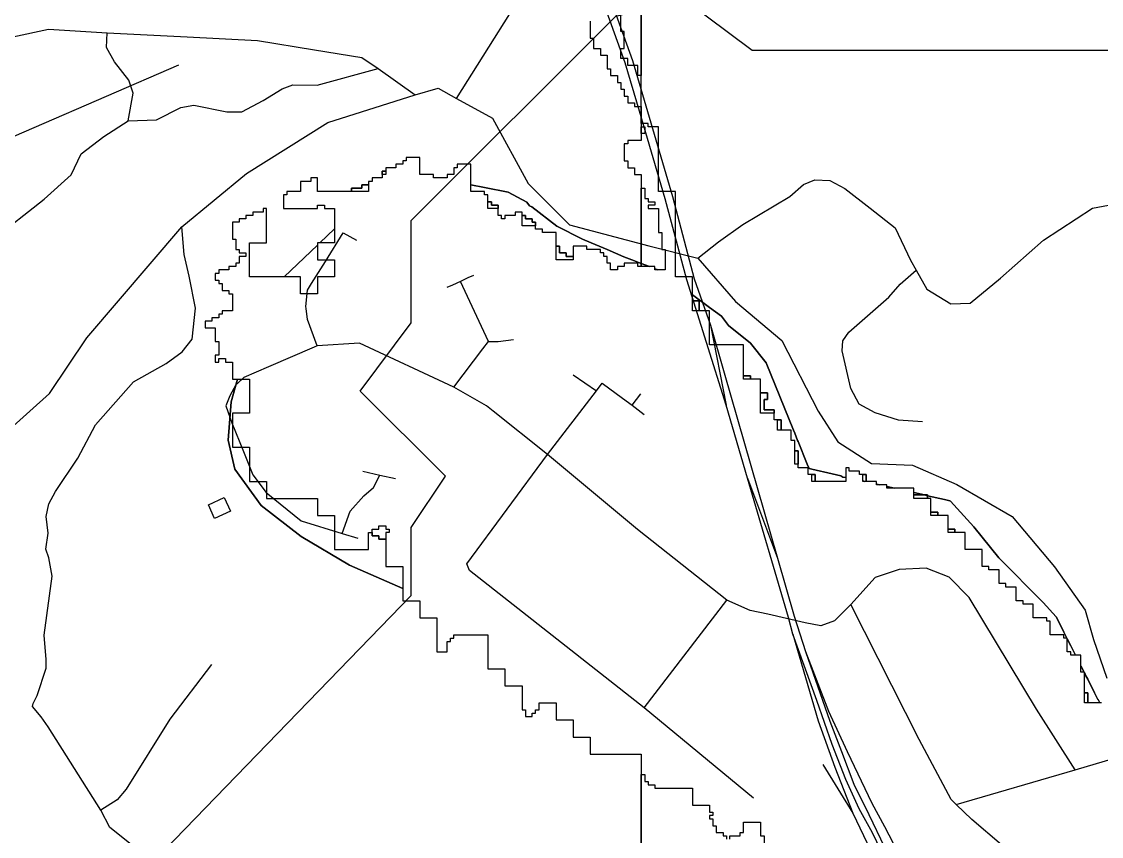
# Model space of a CAD drawing. Header units: metres. Extents: x 553506 to 563855, y 142925 to 150243.
# Drawn here: x 557636 to 558270, y 146244 to 146722 of the extents above; entities that cross this region are included whole.
import ezdxf

# ---------------------------------------------------------------- set-up
doc = ezdxf.new("R2010")
doc.units = ezdxf.units.M
for name, color, linetype in [('C-BUILDINGS', 8, 'Continuous'), ('C-FLOOD_ZONE_3', 150, 'Continuous'), ('C-POWER_LINES', 6, 'Continuous'), ('C-RAILWAYS', 250, 'Continuous'), ('C-ROADS', 33, 'Continuous'), ('C-WATERWAYS', 5, 'Continuous'), ('E-132KV-UGC-ALT', 8, 'Continuous')]:
    doc.layers.add(name, color=color, linetype=linetype)

msp = doc.modelspace()

# ---------------------------------------------------------------- linework, layer by layer
at = {"layer": 'C-BUILDINGS'}
msp.add_lwpolyline([(557745.9591, 146438.3124), (557755.3004, 146442.4612), (557758.8895, 146434.4356), (557749.5486, 146430.2757), (557745.9591, 146438.3124)], close=True, dxfattribs=at)
at = {"layer": 'C-FLOOD_ZONE_3'}
for points in [[(558000, 146768.3633), (558000, 146702), (558000, 146690), (557998, 146690), (557998, 146696), (557992, 146696), (557992, 146700), (557988, 146700), (557988, 146706), (557990, 146706), (557990, 146716), (557988, 146716), (557988, 146732)], [(558270, 146322), (558269.0236, 146322), (558268.0099, 146324), (558268, 146324.0195), (558265.9824, 146328), (558262, 146335.8569), (558260.9137, 146338), (558260, 146339.8027), (558260, 146340), (558259.9, 146340), (558258, 146343.7485), (558258, 146346), (558258, 146350), (558254.8313, 146350), (558253.8176, 146352), (558252, 146355.5859), (558250, 146359.5317), (558250, 146360), (558249.7626, 146360), (558248.7489, 146362), (558248, 146363.4775), (558246.7214, 146366), (558243.4157, 146372.5218), (558235.7891, 146380.8739), (558209.79, 146407.22), (558195.1431, 146425.3864), (558181.3697, 146440.4701), (558181.1443, 146440.5628), (558178, 146441.2825), (558168, 146443.5715), (558168, 146444), (558166.128, 146444), (558160, 146445.4027), (558160, 146448), (558158, 146448), (558148.6528, 146448), (558144, 146449.065), (558144, 146450), (558139.9152, 146450), (558138, 146450.4384), (558138, 146452), (558132, 146452), (558132, 146456), (558130, 146456), (558128, 146456), (558128, 146458), (558122, 146458), (558122, 146460), (558120, 146460), (558120, 146454.318), (558118.28, 146454.44), (558117.0679, 146455.2297), (558112, 146456.3897), (558100, 146459.1364), (558098.4265, 146459.4966), (558097.4133, 146462), (558092, 146475.3752), (558092, 146475.3752), (558091.7471, 146476), (558090, 146480.3167), (558089.3187, 146482), (558073.3285, 146521.5086), (558064.1241, 146533.0624), (558051.15, 146543.44), (558047.1133, 146548.8212), (558040, 146554.0462), (558030, 146561.3917), (558030, 146572), (558020, 146572), (558020, 146616), (558020, 146622), (558010, 146622), (558010, 146646), (558010, 146660), (558004, 146660), (558004, 146662), (558000, 146662), (558000, 146672), (558000, 146681.434), (558000, 146690), (558000, 146702), (558000, 146768.3633)], [(557970, 146722), (557970, 146714), (557970, 146712), (557972, 146712), (557972, 146706), (557976, 146706), (557976, 146702), (557980, 146702), (557980, 146698), (557980, 146694), (557982, 146694), (557982, 146690), (557986, 146690), (557986, 146686), (557988, 146686), (557988, 146682), (557990, 146682), (557990, 146680), (557990, 146678), (557992, 146678), (557992, 146674), (557996, 146674), (557996, 146672), (558000, 146672), (558000, 146666), (558000, 146662), (558000, 146660), (558000, 146656), (558000, 146652), (557992, 146652), (557992, 146650), (557990, 146650), (557990, 146648), (557990, 146644), (557990, 146640), (557992, 146640), (557992, 146636), (557996, 146636), (557996, 146632), (558000, 146632), (558000, 146629.5512), (558000, 146628), (558000, 146624), (558000, 146612), (558000, 146610), (558000, 146608), (558000, 146606.6033), (558000, 146587.6704), (558000, 146582), (558000, 146581.8735), (558000, 146581.2018), (558000, 146579.8317), (557994.3743, 146582), (557989.73, 146583.79), (557980, 146587.9456), (557970.5072, 146592), (557965.52, 146594.13), (557950.48, 146601.65), (557935.6668, 146612.9864), (557934.4, 146613.69), (557932.869, 146615.8115), (557921.79, 146621.72), (557908, 146624.3917), (557900, 146625.9416), (557900, 146634), (557900, 146638), (557892, 146638), (557892, 146636), (557890, 146636), (557890, 146634), (557890, 146632), (557886, 146632), (557886, 146630), (557878, 146630), (557878, 146632), (557870, 146632), (557870, 146642), (557862, 146642), (557862, 146640), (557860, 146640), (557860, 146638), (557856, 146638), (557856, 146636), (557852, 146636), (557850, 146636), (557850, 146634), (557848, 146634), (557848, 146632), (557848, 146630), (557842, 146630), (557842, 146628), (557840, 146628), (557840, 146626), (557836, 146626), (557836, 146624), (557830, 146624), (557830, 146622), (557810, 146622), (557810, 146630), (557806, 146630), (557806, 146628), (557800, 146628), (557800, 146626), (557800, 146622), (557792, 146622), (557792, 146620), (557790, 146620), (557790, 146612), (557810, 146612), (557810, 146614), (557814, 146614), (557814, 146612), (557820, 146612), (557820, 146610), (557820, 146600.1987), (557811.4196, 146592), (557810, 146592), (557810, 146590.6436), (557790.4884, 146572), (557770, 146572), (557770, 146592), (557780, 146592), (557780, 146612), (557778, 146612), (557778, 146610), (557772, 146610), (557772, 146608), (557768, 146608), (557768, 146606), (557764, 146606), (557764, 146604), (557760, 146604), (557760, 146600), (557760, 146598), (557760, 146594), (557762, 146594), (557762, 146588), (557764, 146588), (557764, 146586), (557768, 146586), (557768, 146584), (557764, 146584), (557764, 146580), (557762, 146580), (557762, 146578), (557758, 146578), (557758, 146576), (557752, 146576), (557752, 146574), (557750, 146574), (557750, 146570), (557752, 146570), (557752, 146568), (557754, 146568), (557754, 146564), (557758, 146564), (557758, 146562), (557760, 146562), (557760, 146558), (557760, 146554), (557760, 146552), (557754, 146552), (557754, 146550), (557752, 146550), (557752, 146548), (557748, 146548), (557748, 146546), (557744, 146546), (557744, 146542), (557750, 146542), (557750, 146538), (557750, 146534), (557752, 146534), (557752, 146526), (557750, 146526), (557750, 146524), (557750, 146522), (557752, 146522), (557752, 146524), (557756, 146524), (557756, 146522), (557760, 146522), (557760, 146512), (557763.093, 146512), (557759.23, 146498.62), (557757.56, 146476.08), (557761.44, 146459.06), (557776.99, 146437.8), (557800.38, 146419.57), (557828.83, 146402.85), (557860, 146389.2028), (557860, 146382), (557870, 146382), (557870, 146372), (557880, 146372), (557880, 146352), (557886, 146352), (557886, 146358), (557888, 146358), (557888, 146360), (557890, 146360), (557890, 146362), (557910, 146362), (557910, 146342), (557920, 146342), (557920, 146332), (557930, 146332), (557930, 146320), (557930, 146318), (557932, 146318), (557932, 146314), (557936, 146314), (557936, 146316), (557938, 146316), (557938, 146318), (557940, 146318), (557940, 146322), (557950, 146322), (557950, 146312), (557960, 146312), (557960, 146302), (557970, 146302), (557970, 146292), (558000, 146292), (558000, 146278), (558000, 146272), (558000, 146265.3541), (558000, 146228.5837)], [(558000, 146228.5837), (558000, 146265.3541), (558000, 146272), (558000, 146278), (558000, 146280), (558002, 146280), (558002, 146276), (558004, 146276), (558004, 146274), (558008, 146274), (558008, 146272), (558030, 146272), (558030, 146262), (558040, 146262), (558040, 146258), (558042, 146258), (558042, 146256), (558040, 146256), (558040, 146254), (558042, 146254), (558042, 146250), (558044, 146250), (558044, 146246), (558048, 146246), (558048, 146244), (558050, 146244), (558050, 146242)], [(558052, 146242), (558052, 146244), (558058, 146244), (558058, 146246), (558060, 146246), (558060, 146248), (558060, 146252), (558070, 146252), (558070, 146248), (558070, 146244), (558072, 146244), (558072, 146238)]]:
    msp.add_lwpolyline(points, dxfattribs=at)
for points in [[(558002, 146660), (558002, 146656), (558000, 146656), (558000, 146660), (558002, 146660)], [(557850, 146632), (557848, 146632), (557848, 146634), (557850, 146634), (557850, 146632)], [(557830, 146622), (557830, 146624), (557836, 146624), (557836, 146626), (557840, 146626), (557840, 146622), (557830, 146622)], [(557982, 146580), (557980, 146580), (557980, 146582), (557980, 146584), (557978, 146584), (557978, 146586), (557976, 146586), (557976, 146588), (557968, 146588), (557968, 146590), (557960, 146590), (557960, 146586), (557960, 146584), (557956, 146584), (557956, 146586), (557952, 146586), (557952, 146590), (557950, 146590), (557950, 146594), (557950, 146596), (557950, 146598), (557948, 146598), (557942, 146598), (557942, 146600), (557938, 146600), (557938, 146602), (557938, 146604), (557936, 146604), (557936, 146606), (557932, 146606), (557932, 146608), (557930, 146608), (557930, 146610), (557926, 146610), (557926, 146608), (557920, 146608), (557920, 146606), (557918, 146606), (557918, 146608), (557916, 146608), (557916, 146612), (557916, 146614), (557912, 146614), (557912, 146616), (557910, 146616), (557910, 146620), (557908, 146620), (557908, 146622), (557900, 146622), (557900, 146625.9416), (557908, 146624.3917), (557921.79, 146621.72), (557932.869, 146615.8115), (557934.4, 146613.69), (557935.6668, 146612.9864), (557950.48, 146601.65), (557965.52, 146594.13), (557970.5072, 146592), (557980, 146587.9456), (557989.73, 146583.79), (557994.3743, 146582), (558000, 146579.8317), (558000, 146578), (557998, 146578), (557998, 146580), (557990, 146580), (557990, 146578), (557986, 146578), (557986, 146576), (557982, 146576), (557982, 146580)], [(558000, 146608), (558000, 146610), (558000, 146612), (558000, 146624), (558002, 146624), (558002, 146618), (558004, 146618), (558004, 146616), (558008, 146616), (558008, 146614), (558004, 146614), (558004, 146612), (558010, 146612), (558010, 146608), (558010, 146598), (558012, 146598), (558012, 146588), (558014, 146588), (558014, 146576), (558009.7857, 146576), (558009.3742, 146576.2187), (558008, 146576.7484), (558008, 146578), (558004.7526, 146578), (558000, 146579.8317), (558000, 146581.2018), (558000, 146581.8735), (558000, 146582), (558000, 146587.6704), (558000, 146606.6033), (558000, 146608)], [(557912, 146616), (557912, 146614), (557916, 146614), (557916, 146612), (557910, 146612), (557910, 146616), (557912, 146616)], [(557930, 146608), (557932, 146608), (557932, 146606), (557936, 146606), (557936, 146604), (557938, 146604), (557938, 146602), (557930, 146602), (557930, 146608)], [(557820, 146600.1987), (557820, 146592), (557811.4196, 146592), (557820, 146600.1987)], [(557810, 146582), (557820, 146582), (557820, 146572), (557810, 146572), (557810, 146564), (557810, 146562), (557800, 146562), (557800, 146572), (557790.4884, 146572), (557810, 146590.6436), (557810, 146582)], [(557950, 146582), (557950, 146590), (557952, 146590), (557952, 146586), (557956, 146586), (557956, 146584), (557960, 146584), (557960, 146582), (557950, 146582)], [(558000, 146579.8317), (558004.7526, 146578), (558000, 146578), (558000, 146579.8317)], [(558008, 146576.7484), (558009.3742, 146576.2187), (558009.7857, 146576), (558008, 146576), (558008, 146576.7484)], [(558098, 146460), (558092, 146460), (558092, 146462), (558092, 146466), (558092, 146470), (558090, 146470), (558090, 146476), (558088, 146476), (558088, 146478), (558088, 146482), (558082, 146482), (558082, 146484), (558082, 146488), (558080, 146488), (558078, 146488), (558078, 146492), (558078, 146494), (558072, 146494), (558072, 146498), (558072, 146500), (558074, 146500), (558074, 146504), (558070, 146504), (558070, 146508), (558070, 146512), (558064, 146512), (558064, 146514), (558060, 146514), (558060, 146518), (558060, 146528), (558060, 146532), (558040, 146532), (558040, 146544), (558040, 146548), (558040, 146552), (558034, 146552), (558034, 146558), (558030, 146558), (558030, 146561.3917), (558040, 146554.0462), (558047.1133, 146548.8212), (558051.15, 146543.44), (558064.1241, 146533.0624), (558073.3285, 146521.5086), (558089.3187, 146482), (558090, 146480.3167), (558091.7471, 146476), (558092, 146475.3752), (558097.4133, 146462), (558098.4265, 146459.4966), (558100, 146459.1364), (558112, 146456.3897), (558117.0679, 146455.2297), (558118.28, 146454.44), (558120, 146454.318), (558120, 146452), (558102, 146452), (558102, 146456), (558100, 146456), (558098, 146456), (558098, 146460)], [(558030, 146558), (558034, 146558), (558034, 146552), (558030, 146552), (558030, 146556), (558030, 146558)], [(557850, 146402), (557860, 146402), (557860, 146389.2028), (557828.83, 146402.85), (557800.38, 146419.57), (557776.99, 146437.8), (557761.44, 146459.06), (557757.56, 146476.08), (557759.23, 146498.62), (557763.093, 146512), (557770, 146512), (557770, 146492), (557760, 146492), (557760, 146472), (557770, 146472), (557770, 146452), (557780, 146452), (557780, 146442), (557810, 146442), (557810, 146432), (557820, 146432), (557820, 146412), (557840, 146412), (557840, 146422), (557842, 146422), (557842, 146420), (557846, 146420), (557846, 146418), (557850, 146418), (557850, 146408), (557850, 146402)], [(558064, 146512), (558060, 146512), (558060, 146514), (558064, 146514), (558064, 146512)], [(558072, 146498), (558072, 146494), (558078, 146494), (558078, 146492), (558072, 146492), (558070, 146492), (558070, 146504), (558074, 146504), (558074, 146500), (558072, 146500), (558072, 146498)], [(558082, 146482), (558080, 146482), (558080, 146484), (558080, 146488), (558082, 146488), (558082, 146484), (558082, 146482)], [(558092, 146462), (558090, 146462), (558090, 146466), (558090, 146470), (558092, 146470), (558092, 146466), (558092, 146462)], [(558102, 146456), (558102, 146452), (558100, 146452), (558100, 146456), (558102, 146456)], [(558132, 146452), (558131.1776, 146452), (558130, 146452.2696), (558130, 146456), (558132, 146456), (558132, 146452)], [(558130, 146452), (558130, 146452.2696), (558131.1776, 146452), (558130, 146452)], [(558138, 146450.4384), (558139.9152, 146450), (558138, 146450), (558138, 146450.4384)], [(558144, 146449.065), (558148.6528, 146448), (558144, 146448), (558144, 146449.065)], [(558162, 146444), (558160, 146444), (558160, 146445.4027), (558166.128, 146444), (558162, 146444)], [(558162, 146444), (558166.128, 146444), (558168, 146443.5715), (558168, 146442), (558162, 146442), (558160, 146442), (558160, 146444), (558162, 146444)], [(558166.128, 146444), (558168, 146444), (558168, 146443.5715), (558166.128, 146444)], [(558220, 146382), (558220, 146386), (558220, 146390), (558214, 146390), (558214, 146392), (558210, 146392), (558210, 146396), (558210, 146400), (558204, 146400), (558204, 146402), (558200, 146402), (558200, 146404), (558200, 146412), (558190, 146412), (558190, 146414), (558190, 146418), (558190, 146422), (558184, 146422), (558184, 146424), (558180, 146424), (558180, 146428), (558180, 146432), (558174, 146432), (558174, 146434), (558170, 146434), (558170, 146438), (558170, 146442), (558168, 146442), (558168, 146443.5715), (558178, 146441.2825), (558181.1443, 146440.5628), (558181.3697, 146440.4701), (558195.1431, 146425.3864), (558209.79, 146407.22), (558235.7891, 146380.8739), (558243.4157, 146372.5218), (558246.7214, 146366), (558248, 146363.4775), (558248.7489, 146362), (558249.7626, 146360), (558248, 146360), (558248, 146362), (558240, 146362), (558240, 146370), (558238, 146370), (558238, 146372), (558230, 146372), (558230, 146380), (558224, 146380), (558224, 146382), (558220, 146382)], [(558174, 146434), (558174, 146432), (558170, 146432), (558170, 146434), (558174, 146434)], [(557842, 146424), (557846, 146424), (557846, 146426), (557850, 146426), (557850, 146424), (557852, 146424), (557852, 146422), (557850, 146422), (557850, 146418), (557846, 146418), (557846, 146420), (557842, 146420), (557842, 146422), (557842, 146424)], [(558180, 146424), (558184, 146424), (558184, 146422), (558180, 146422), (558180, 146424)], [(558250, 146352), (558250, 146359.5317), (558252, 146355.5859), (558253.8176, 146352), (558254.8313, 146350), (558252, 146350), (558252, 146352), (558250, 146352)], [(558258, 146343.7485), (558259.9, 146340), (558258, 146340), (558258, 146343.7485)], [(558262, 146335.8569), (558265.9824, 146328), (558268, 146324.0195), (558268.0099, 146324), (558269.0236, 146322), (558262, 146322), (558262, 146324), (558262, 146328), (558260, 146328), (558260, 146338), (558260, 146339.8027), (558260.9137, 146338), (558262, 146335.8569)], [(558260, 146322), (558260, 146324), (558260, 146328), (558262, 146328), (558262, 146324), (558262, 146322), (558260, 146322)]]:
    msp.add_lwpolyline(points, close=True, dxfattribs=at)
at = {"layer": 'C-POWER_LINES'}
msp.add_lwpolyline([(557164.7509, 146339.156), (557264.3664, 146441.3579), (557350.053, 146529.4681), (557476.1977, 146585.8425), (557601.114, 146641.1473), (557728.5299, 146696.265)], dxfattribs=at)
at = {"layer": 'C-RAILWAYS'}
for points in [[(557998.9133, 146669.1354), (557990.5566, 146697.5709), (557968.9499, 146757.5859)], [(557973.7084, 146757.6989), (557994.8491, 146698.9717), (558018.3346, 146619.0367)], [(558014.0104, 146617.7573), (557998.9133, 146669.1354)], [(558018.3346, 146619.0367), (558031.0371, 146570.7236)], [(558026.7469, 146570.1576), (558014.0104, 146617.7573)], [(558088.9484, 146362.431), (558086.3281, 146372.1334), (558062.3954, 146453.813), (558049.8397, 146496.6547), (558026.7469, 146570.1576)], [(558031.0371, 146570.7236), (558040.618, 146543.6502)], [(558040.618, 146543.6502), (558048.6457, 146515.6943), (558079.9086, 146406.9056), (558089.6588, 146372.9816), (558096.3561, 146352.1413)], [(558040.618, 146543.6502), (558049.8397, 146496.6547)], [(558062.3954, 146453.813), (558079.9086, 146406.9056)], [(558088.9484, 146362.431), (558103.8783, 146311.5377), (558113.5084, 146284.2544), (558124.1665, 146257.4258), (558134.5839, 146235.6983), (558147.5366, 146215.2175), (558166.4236, 146190.5231), (558188.0612, 146167.583), (558211.7711, 146147.0773), (558228.249, 146134.318), (558247.6553, 146121.6266), (558269.2187, 146109.2911), (558290.5119, 146099.83)], [(558489.2742, 146064.5533), (558444.9277, 146070.6651), (558381.7582, 146079.3801), (558358.4238, 146083.3578), (558335.1723, 146089.1856), (558314.2305, 146095.4075), (558290.7129, 146104.6553), (558271.1114, 146113.69), (558250.6935, 146124.9366), (558232.7025, 146136.6365), (558214.5476, 146150.4794), (558199.5068, 146163.5836), (558184.0468, 146178.2664), (558168.6985, 146195.4569), (558155.1401, 146212.4354), (558143.4509, 146229.5827), (558135.636, 146245.8254), (558127.8784, 146259.9774), (558119.9474, 146277.0402), (558111.936, 146297.6285), (558102.983, 146323.3633), (558088.9484, 146362.431)], [(558096.3561, 146352.1413), (558109.9121, 146317.2659), (558120.8837, 146293.4297), (558135.185, 146263.2073), (558142.7399, 146249.5054), (558152.8144, 146230.0601), (558165.5719, 146211.8327), (558178.9343, 146195.3156), (558192.6037, 146180.867), (558205.5678, 146167.9772), (558220.7786, 146155.2568), (558237.8679, 146142.405), (558255.8308, 146130.938), (558274.9446, 146120.2522), (558294.0679, 146111.303), (558315.1456, 146103.1598), (558337.5793, 146096.1825), (558360.6406, 146090.6271), (558382.8672, 146087.194), (558424.9453, 146081.3791), (558448.9937, 146078.2919), (558723.2704, 146042.0809), (558781.584, 146034.3885), (558819.5075, 146029.0717)], [(558096.3561, 146352.1413), (558110.6743, 146311.3572), (558117.4128, 146293.501), (558124.8122, 146274.3963), (558133.4229, 146256.6088), (558142.744, 146237.3295), (558153.665, 146220.8263), (558164.6223, 146206.105), (558175.9381, 146192.2295), (558188.6297, 146178.8749), (558202.9245, 146165.4695), (558217.4731, 146152.9068), (558235.6136, 146139.5309), (558253.5137, 146127.8282), (558273.4635, 146116.5671), (558292.2169, 146107.5954), (558315.8457, 146098.5959), (558336.1099, 146092.1194), (558359.7216, 146086.8591), (558389.9885, 146081.2365), (558490.1664, 146068.2759)], [(558106.5414, 146285.8987), (558124.1665, 146257.4258)]]:
    msp.add_lwpolyline(points, dxfattribs=at)
at = {"layer": 'C-ROADS'}
for points in [[(557809.8735, 146531.5164), (557804.0342, 146547.0077), (557803.3344, 146553.397), (557803.1914, 146554.6391), (557804.0861, 146564.2159), (557806.5186, 146568.1192), (557814.6033, 146581.0665), (557825.0873, 146597.8605), (557832.8281, 146593.5463)], [(557901.4283, 146572.838), (557898.1049, 146571.3002), (557893.8375, 146569.3104), (557889.2807, 146567.1781), (557885.9647, 146565.6293)], [(557889.9982, 146507.1886), (557907.0488, 146529.6604), (557910.4024, 146534.0818), (557893.8375, 146569.3104)], [(558074.3002, 146374.1674), (558063.9613, 146376.309), (558050.1178, 146382.3496), (557997.7856, 146423.8123), (557945.0005, 146467.7547), (557913.1051, 146493.2409), (557909.1408, 146496.4023), (557889.9982, 146507.1886), (557834.6606, 146532.9789), (557809.8735, 146531.5164), (557808.0377, 146530.7255), (557781.127, 146519.17), (557766.8124, 146513.0209), (557763.2711, 146509.6957), (557762.0114, 146508.5886), (557758.599, 146502.2066), (557756.2754, 146496.3478), (557759.7156, 146486.3366)], [(557910.4024, 146534.0818), (557915.9205, 146534.0622), (557924.9995, 146535.1315)], [(557960.0366, 146514.5834), (557973.6226, 146505.0733)], [(557945.0005, 146467.7547), (557973.6226, 146505.0733), (557977.065, 146509.5643)], [(557977.065, 146509.5643), (557988.9654, 146500.7481)], [(557988.9654, 146500.7481), (557994.5545, 146496.6017), (558001.7604, 146491.2695)], [(557994.5545, 146496.6017), (557999.6571, 146503.2695)], [(557759.7156, 146486.3366), (557766.5481, 146469.4734), (557772.1165, 146455.7433), (557779.7676, 146445.4718), (557800.3052, 146428.8848), (557824.515, 146421.3812), (557833.6094, 146418.7668)], [(557899.2682, 146399.6375), (557897.5522, 146403.5915), (557945.0005, 146467.7547)], [(557824.515, 146421.3812), (557829.0542, 146434.5647), (557837.2194, 146443.53), (557842.9048, 146448.3124), (557846.4897, 146455.6791)], [(557836.6527, 146457.8811), (557846.4897, 146455.6791), (557855.7912, 146453.6053)], [(558001.6796, 146319.2346), (557899.2682, 146399.6375)], [(558254.5588, 146282.8312), (558231.9861, 146318.4303), (558192.4601, 146383.8472), (558180.5897, 146395.7579), (558167.2451, 146401.0344), (558151.2481, 146400.2415), (558137.2723, 146395.5821), (558122.8659, 146379.6906)], [(558001.6796, 146319.2346), (558050.1178, 146382.3496)], [(558122.8659, 146379.6906), (558113.4259, 146370.1179), (558105.275, 146367.285), (558096.0663, 146369.0607)], [(558344.7039, 146158.8846), (558305.7542, 146176.6831), (558285.9689, 146187.6041), (558246.6854, 146212.1707), (558211.3701, 146238.6963), (558193.9517, 146253.6192), (558184.6954, 146262.3828), (558181.7563, 146265.3975), (558163.1322, 146300.6398), (558122.8659, 146379.6906)], [(558096.0663, 146369.0607), (558074.3002, 146374.1674)], [(558065.8693, 146266.0831), (558001.6796, 146319.2346)], [(558184.6954, 146262.3828), (558254.5588, 146282.8312), (558277.7068, 146289.6433), (558292.4846, 146285.9805), (558329.0439, 146270.1561), (558390.1138, 146244.1692), (558413.1582, 146233.4715), (558449.2215, 146215.3845), (558488.1179, 146196.1497), (558510.6155, 146189.3643), (558518.9431, 146187.1504), (558530.9441, 146183.9702), (558543.7497, 146179.4237), (558567.85, 146164.8972), (558618.9957, 146132.207), (558623.6221, 146128.4655), (558662.8715, 146096.7106)]]:
    msp.add_lwpolyline(points, dxfattribs=at)
at = {"layer": 'C-WATERWAYS'}
for points in [[(557891.5738, 146676.6538), (557941.7726, 146756.5723), (557950.2372, 146777.6118), (557960.6717, 146770.7428), (557979.1931, 146768.7635), (557993.0264, 146764.1582), (558008.2426, 146765.5165), (558025.223, 146768.8546), (558035.6161, 146764.9227), (558041.6249, 146753.4881), (558058.6367, 146737.851), (558074.2015, 146733.11), (558080.1682, 146734.1839), (558087.9749, 146737.2734), (558097.7212, 146735.9594), (558112.1617, 146730.7165), (558130.3613, 146731.4769), (558181.1643, 146737.5817), (558188.4958, 146737.7073), (558208.9826, 146744.5819), (558218.9969, 146746.8268), (558229.2178, 146748.0431), (558234.4147, 146748.6817), (558357.9546, 146769.3384)], [(557055.6574, 146338.2579), (557024.6216, 146358.1774), (557006.8078, 146393.2702), (557007.03, 146418.953), (557041.0738, 146428.0512), (557116.193, 146397.6264), (557163.3652, 146439.3361), (557097.8802, 146517.8677), (557135.0361, 146540.651), (557225.9941, 146619.4379), (557229.3537, 146674.4099), (557371.2025, 146673.21), (557612.8631, 146708.809), (557652.1025, 146717.3585), (557686.6088, 146715.1675), (557733.5468, 146712.7908), (557774.7206, 146710.7161), (557808.1677, 146705.2213), (557835.9269, 146700.7317), (557845.534, 146694.1598), (557867.3095, 146678.6796)], [(557592.2045, 146579.8388), (557619.1135, 146593.7304), (557649.5266, 146617.6241), (557665.3761, 146631.8556), (557671.3676, 146644.2042), (557684.6187, 146654.2381), (557698.9063, 146663.5358), (557701.7781, 146679.7843), (557699.1914, 146687.2843), (557690.8446, 146698.1355), (557686.2012, 146706.574), (557686.6088, 146715.1675)], [(557698.9063, 146663.5358), (557715.5922, 146664.1815), (557729.8524, 146671.4084), (557737.371, 146672.73), (557756.7754, 146668.8738), (557765.5882, 146668.8105), (557778.0197, 146675.4694), (557789.3289, 146682.2386), (557795.4846, 146684.6758), (557809.862, 146684.4385), (557845.534, 146694.1598)], [(557730.4183, 146601.2641), (557768.3054, 146632.7001), (557816.0164, 146662.5573), (557867.3095, 146678.6796), (557880.7415, 146682.587), (557891.5738, 146676.6538), (557912.684, 146665.0822), (557933.6707, 146626.8176), (557957.8258, 146602.4181), (558004.4211, 146590.0833), (558033.183, 146583.0323)], [(558033.183, 146583.0323), (558045.2927, 146592.4199), (558059.5271, 146602.7521), (558087.2311, 146619.1749), (558095.1156, 146626.1065), (558101.8851, 146628.819), (558110.6207, 146628.5424), (558119.4952, 146623.7515), (558134.2548, 146612.2412), (558149.0147, 146600.7199), (558158.0013, 146581.8422), (558161.3023, 146575.9226), (558167.5266, 146564.773), (558181.6009, 146556.2245), (558192.9886, 146556.5751), (558210.721, 146571.1668), (558235.99, 146593.5367), (558264.746, 146612.3413), (558321.1996, 146622.784)], [(556390.5012, 146117.9061), (556509.8227, 146112.1454), (556632.2845, 146087.1176), (556644.3043, 146084.6571), (556815.7543, 146084.6996), (556979.623, 146079.9642), (557039.6516, 146091.2919), (557108.0615, 146111.2014), (557189.9376, 146153.6049), (557334.8921, 146250.3837), (557459.2684, 146346.4472), (557576.6428, 146433.5291), (557627.6202, 146481.0138), (557652.6496, 146503.5291), (557674.6955, 146536.2146), (557730.4183, 146601.2641)], [(557705.527, 146235.0004), (557688.0291, 146248.9209), (557682.8476, 146259.157), (557651.9362, 146307.9695), (557647.7336, 146313.884), (557642.661, 146319.8942), (557643.1045, 146321.6218), (557645.4019, 146326.2888), (557650.6938, 146342.311), (557650.7783, 146347.5334), (557649.5285, 146361.8302), (557654.2406, 146396.2876), (557652.3923, 146407.0712), (557650.5013, 146412.1774), (557651.965, 146421.6825), (557650.8197, 146431.4304), (557652.3881, 146438.8909), (557656.3018, 146446.0338), (557669.4141, 146465.6238), (557679.6877, 146485.1934), (557701.9925, 146510.3522), (557721.253, 146521.2272), (557730.6267, 146527.959), (557736.4945, 146535.4514), (557738.4493, 146553.5527), (557734.7189, 146572.3364), (557731.7487, 146585.0333), (557730.4183, 146601.2641)], [(558033.183, 146583.0323), (558055.2401, 146557.5224), (558082.5459, 146534.6227), (558103.7343, 146493.2709), (558115.2769, 146475.1841), (558134.9921, 146462.4017), (558159.223, 146461.5003), (558185.1872, 146450.1792), (558217.5764, 146431.4211), (558242.4443, 146401.8917), (558260.4532, 146376.4138), (558265.4153, 146359.2598), (558273.1895, 146336.6276)], [(558164.9997, 146486.9315), (558150.8666, 146487.8432), (558137.3035, 146492.2783), (558127.9098, 146497.3427), (558122.9316, 146506.4049), (558117.8877, 146528.5092), (558118.2104, 146534.3845), (558121.7449, 146539.5128), (558145.2893, 146559.9927), (558151.9322, 146567.732), (558159.7904, 146574.6073), (558161.3023, 146575.9226)], [(557747.8509, 146344.5693), (557723.2626, 146312.451), (557697.7768, 146271.5128), (557692.3834, 146265.1815), (557682.8476, 146259.157)]]:
    msp.add_lwpolyline(points, dxfattribs=at)
at = {"layer": 'E-132KV-UGC-ALT'}
msp.add_lwpolyline([(557225, 145935), (557255, 145985), (557255, 146035), (557265, 146045), (557335, 146045), (557345, 146055), (557545, 146055), (557865, 146385), (557865, 146425), (557885, 146455), (557835, 146505), (557865, 146545), (557865, 146605), (557985, 146725), (558025, 146735), (558065, 146705), (558375, 146705), (558395, 146725), (558485, 146725), (558695, 146935), (558705, 147235)], dxfattribs=at)

doc.saveas('drawing.dxf')
